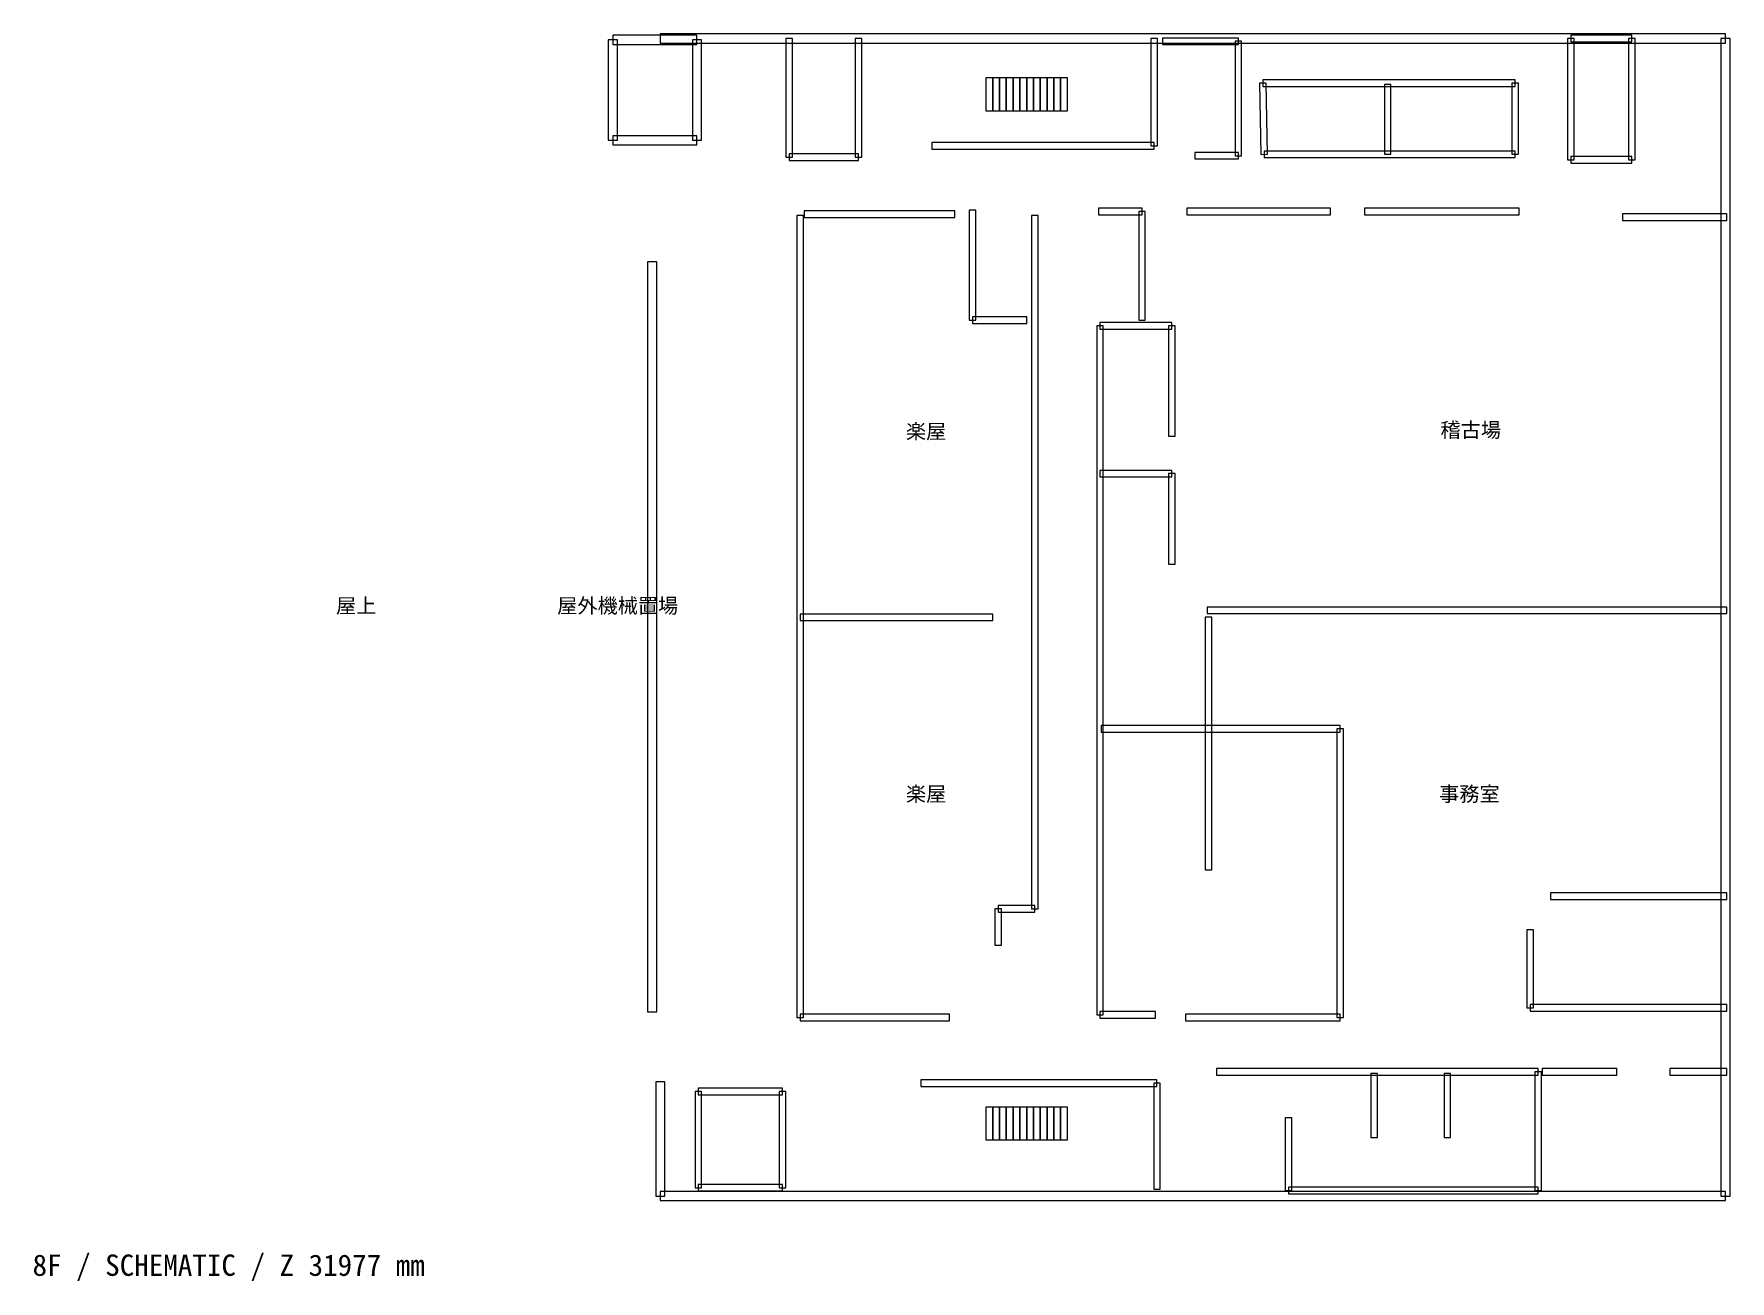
# Model space of a CAD drawing. Header units: millimetres. Extents: x -958 to 50670, y -2658 to 35294.
import ezdxf

# ---------------------------------------------------------------- set-up
doc = ezdxf.new("R2010")
doc.units = ezdxf.units.MM
for name, color, linetype, lineweight, true_color in [('ANNOTATION', 7, 'Continuous', 18, 0x50555f), ('F08_ROOMS', 7, 'Continuous', 18, 0x50555f), ('F08_STAIRS', 7, 'Continuous', 18, 0x99a4b1), ('F08_WALLS', 7, 'Continuous', 18, 0xc4ccd5)]:
    doc.layers.add(name, color=color, linetype=linetype, lineweight=lineweight, true_color=true_color)
doc.styles.add('JAPANESE', font='msgothic.ttc')

msp = doc.modelspace()

# ---------------------------------------------------------------- linework, layer by layer
at = {"layer": 'F08_STAIRS'}
for points in [[(28021, 32956), (28227, 32956), (28227, 33956), (28021, 33956), (28021, 32956)], [(28227, 32956), (28434, 32956), (28434, 33956), (28227, 33956), (28227, 32956)], [(28434, 32956), (28640, 32956), (28640, 33956), (28434, 33956), (28434, 32956)], [(28640, 32956), (28847, 32956), (28847, 33956), (28640, 33956), (28640, 32956)], [(28847, 32956), (29053, 32956), (29053, 33956), (28847, 33956), (28847, 32956)], [(29053, 32956), (29260, 32956), (29260, 33956), (29053, 33956), (29053, 32956)], [(29260, 32956), (29466, 32956), (29466, 33956), (29260, 33956), (29260, 32956)], [(29466, 32956), (29673, 32956), (29673, 33956), (29466, 33956), (29466, 32956)], [(29673, 32956), (29879, 32956), (29879, 33956), (29673, 33956), (29673, 32956)], [(29879, 32956), (30086, 32956), (30086, 33956), (29879, 33956), (29879, 32956)], [(30086, 32956), (30292, 32956), (30292, 33956), (30086, 33956), (30086, 32956)], [(30292, 32956), (30499, 32956), (30499, 33956), (30292, 33956), (30292, 32956)], [(28021, 1636), (28227, 1636), (28227, 2636), (28021, 2636), (28021, 1636)], [(28227, 1636), (28434, 1636), (28434, 2636), (28227, 2636), (28227, 1636)], [(28434, 1636), (28640, 1636), (28640, 2636), (28434, 2636), (28434, 1636)], [(28640, 1636), (28847, 1636), (28847, 2636), (28640, 2636), (28640, 1636)], [(28847, 1636), (29053, 1636), (29053, 2636), (28847, 2636), (28847, 1636)], [(29053, 1636), (29260, 1636), (29260, 2636), (29053, 2636), (29053, 1636)], [(29260, 1636), (29466, 1636), (29466, 2636), (29260, 2636), (29260, 1636)], [(29466, 1636), (29673, 1636), (29673, 2636), (29466, 2636), (29466, 1636)], [(29673, 1636), (29879, 1636), (29879, 2636), (29673, 2636), (29673, 1636)], [(29879, 1636), (30086, 1636), (30086, 2636), (29879, 2636), (29879, 1636)], [(30086, 1636), (30292, 1636), (30292, 2636), (30086, 2636), (30086, 1636)], [(30292, 1636), (30499, 1636), (30499, 2636), (30292, 2636), (30292, 1636)]]:
    msp.add_lwpolyline(points, close=True, dxfattribs=at)
at = {"layer": 'F08_WALLS'}
for points in [[(16803, 32056), (16803, 35111), (16523, 35111), (16523, 32056), (16803, 32056)], [(16663, 34971), (19224, 34971), (19224, 35251), (16663, 35251), (16663, 34971)], [(18108, 35014), (50530, 35014), (50530, 35294), (18108, 35294), (18108, 35014)], [(19084, 35111), (19084, 32056), (19364, 32056), (19364, 35111), (19084, 35111)], [(21932, 35154), (21932, 31546), (22132, 31546), (22132, 35154), (21932, 35154)], [(24238, 31546), (24238, 35154), (24038, 35154), (24038, 31546), (24238, 31546)], [(33242, 31886), (33242, 35154), (33042, 35154), (33042, 31886), (33242, 31886)], [(33390, 34969), (35703, 34969), (35703, 35169), (33390, 35169), (33390, 34969)], [(45921, 31461), (45921, 35154), (45721, 35154), (45721, 31461), (45921, 31461)], [(45821, 35054), (47680, 35054), (47680, 35254), (45821, 35254), (45821, 35054)], [(47580, 35154), (47580, 31461), (47780, 31461), (47780, 35154), (47580, 35154)], [(50390, 35154), (50390, -71), (50670, -71), (50670, 35154), (50390, 35154)], [(35603, 35069), (35603, 31589), (35803, 31589), (35803, 35069), (35603, 35069)], [(36587, 31633), (36546, 33798), (36346, 33794), (36387, 31629), (36587, 31633)], [(36446, 33696), (44128, 33696), (44128, 33896), (36446, 33896), (36446, 33696)], [(40146, 33753), (40146, 31631), (40346, 31631), (40346, 33753), (40146, 33753)], [(44028, 33796), (44028, 31631), (44228, 31631), (44228, 33796), (44028, 33796)], [(19224, 32196), (16663, 32196), (16663, 31916), (19224, 31916), (19224, 32196)], [(22032, 31446), (24138, 31446), (24138, 31646), (22032, 31646), (22032, 31446)], [(26369, 31786), (33142, 31786), (33142, 31986), (26369, 31986), (26369, 31786)], [(35703, 31689), (34381, 31689), (34381, 31489), (35703, 31489), (35703, 31689)], [(44128, 31731), (36487, 31731), (36487, 31531), (44128, 31531), (44128, 31731)], [(47680, 31561), (45821, 31561), (45821, 31361), (47680, 31361), (47680, 31561)], [(31449, 29791), (32770, 29791), (32770, 29991), (31449, 29991), (31449, 29791)], [(34133, 29791), (38511, 29791), (38511, 29991), (34133, 29991), (34133, 29791)], [(39544, 29791), (44252, 29791), (44252, 29991), (39544, 29991), (39544, 29791)], [(22262, 29764), (22262, 5361), (22462, 5361), (22462, 29764), (22262, 29764)], [(22486, 29706), (27071, 29706), (27071, 29906), (22486, 29906), (22486, 29706)], [(27508, 29934), (27508, 26581), (27708, 26581), (27708, 29934), (27508, 29934)], [(29407, 29764), (29407, 8671), (29607, 8671), (29607, 29764), (29407, 29764)], [(32670, 29891), (32670, 26581), (32870, 26581), (32870, 29891), (32670, 29891)], [(47391, 29621), (50571, 29621), (50571, 29821), (47391, 29821), (47391, 29621)], [(18001, 5531), (18001, 28363), (17721, 28363), (17721, 5531), (18001, 5531)], [(27608, 26481), (29260, 26481), (29260, 26681), (27608, 26681), (27608, 26481)], [(31390, 26411), (31390, 5446), (31590, 5446), (31590, 26411), (31390, 26411)], [(31490, 26311), (33679, 26311), (33679, 26511), (31490, 26511), (31490, 26311)], [(33579, 26411), (33579, 23058), (33779, 23058), (33779, 26411), (33579, 26411)], [(31490, 21813), (33679, 21813), (33679, 22013), (31490, 22013), (31490, 21813)], [(33579, 21913), (33579, 19154), (33779, 19154), (33779, 21913), (33579, 21913)], [(22362, 17441), (28227, 17441), (28227, 17641), (22362, 17641), (22362, 17441)], [(34753, 17653), (50571, 17653), (50571, 17853), (34753, 17853), (34753, 17653)], [(34694, 17541), (34694, 9860), (34894, 9860), (34894, 17541), (34694, 17541)], [(31531, 14046), (38800, 14046), (38800, 14246), (31531, 14246), (31531, 14046)], [(38700, 14146), (38700, 5361), (38900, 5361), (38900, 14146), (38700, 14146)], [(45202, 8953), (50571, 8953), (50571, 9153), (45202, 9153), (45202, 8953)], [(28292, 8671), (28292, 7568), (28492, 7568), (28492, 8671), (28292, 8671)], [(29507, 8771), (28392, 8771), (28392, 8571), (29507, 8571), (29507, 8771)], [(44482, 8035), (44482, 5658), (44682, 5658), (44682, 8035), (44482, 8035)], [(44582, 5558), (50571, 5558), (50571, 5758), (44582, 5758), (44582, 5558)], [(22362, 5261), (26906, 5261), (26906, 5461), (22362, 5461), (22362, 5261)], [(31490, 5346), (33183, 5346), (33183, 5546), (31490, 5546), (31490, 5346)], [(38800, 5461), (34092, 5461), (34092, 5261), (38800, 5261), (38800, 5461)], [(35042, 3606), (44830, 3606), (44830, 3806), (35042, 3806), (35042, 3606)], [(39733, 3663), (39733, 1711), (39933, 1711), (39933, 3663), (39733, 3663)], [(41963, 3663), (41963, 1711), (42163, 1711), (42163, 3663), (41963, 3663)], [(44730, 3706), (44730, 99), (44930, 99), (44930, 3706), (44730, 3706)], [(44954, 3606), (47225, 3606), (47225, 3806), (44954, 3806), (44954, 3606)], [(48836, 3606), (50571, 3606), (50571, 3806), (48836, 3806), (48836, 3606)], [(18248, -71), (18248, 3409), (17968, 3409), (17968, -71), (18248, -71)], [(19365, 183), (19365, 3112), (19165, 3112), (19165, 183), (19365, 183)], [(19265, 3012), (21826, 3012), (21826, 3212), (19265, 3212), (19265, 3012)], [(21726, 3112), (21726, 183), (21926, 183), (21926, 3112), (21726, 3112)], [(26038, 3266), (33225, 3266), (33225, 3466), (26038, 3466), (26038, 3266)], [(33125, 3366), (33125, 141), (33325, 141), (33325, 3366), (33125, 3366)], [(37331, 99), (37331, 2305), (37131, 2305), (37131, 99), (37331, 99)], [(50530, 69), (18108, 69), (18108, -211), (50530, -211), (50530, 69)], [(21826, 283), (19265, 283), (19265, 83), (21826, 83), (21826, 283)], [(44830, 199), (37231, 199), (37231, -1), (44830, -1), (44830, 199)]]:
    msp.add_lwpolyline(points, close=True, dxfattribs=at)

# ---------------------------------------------------------------- texts
at = {"layer": 'ANNOTATION', "style": 'JAPANESE'}
msp.add_text('8F / SCHEMATIC / Z 31977 mm', height=650, dxfattribs=at).set_placement((-1000, -2500))
at = {"layer": 'F08_ROOMS', "style": 'JAPANESE'}
for s, p in [('楽屋', (25584, 22973)), ('稽古場', (41856, 23016)), ('屋上', (8238, 17669)), ('屋外機械置場', (14970, 17669)), ('楽屋', (25584, 11939)), ('事務室', (41815, 11939))]:
    msp.add_text(s, height=450, dxfattribs=at).set_placement(p)

doc.saveas('drawing.dxf')
